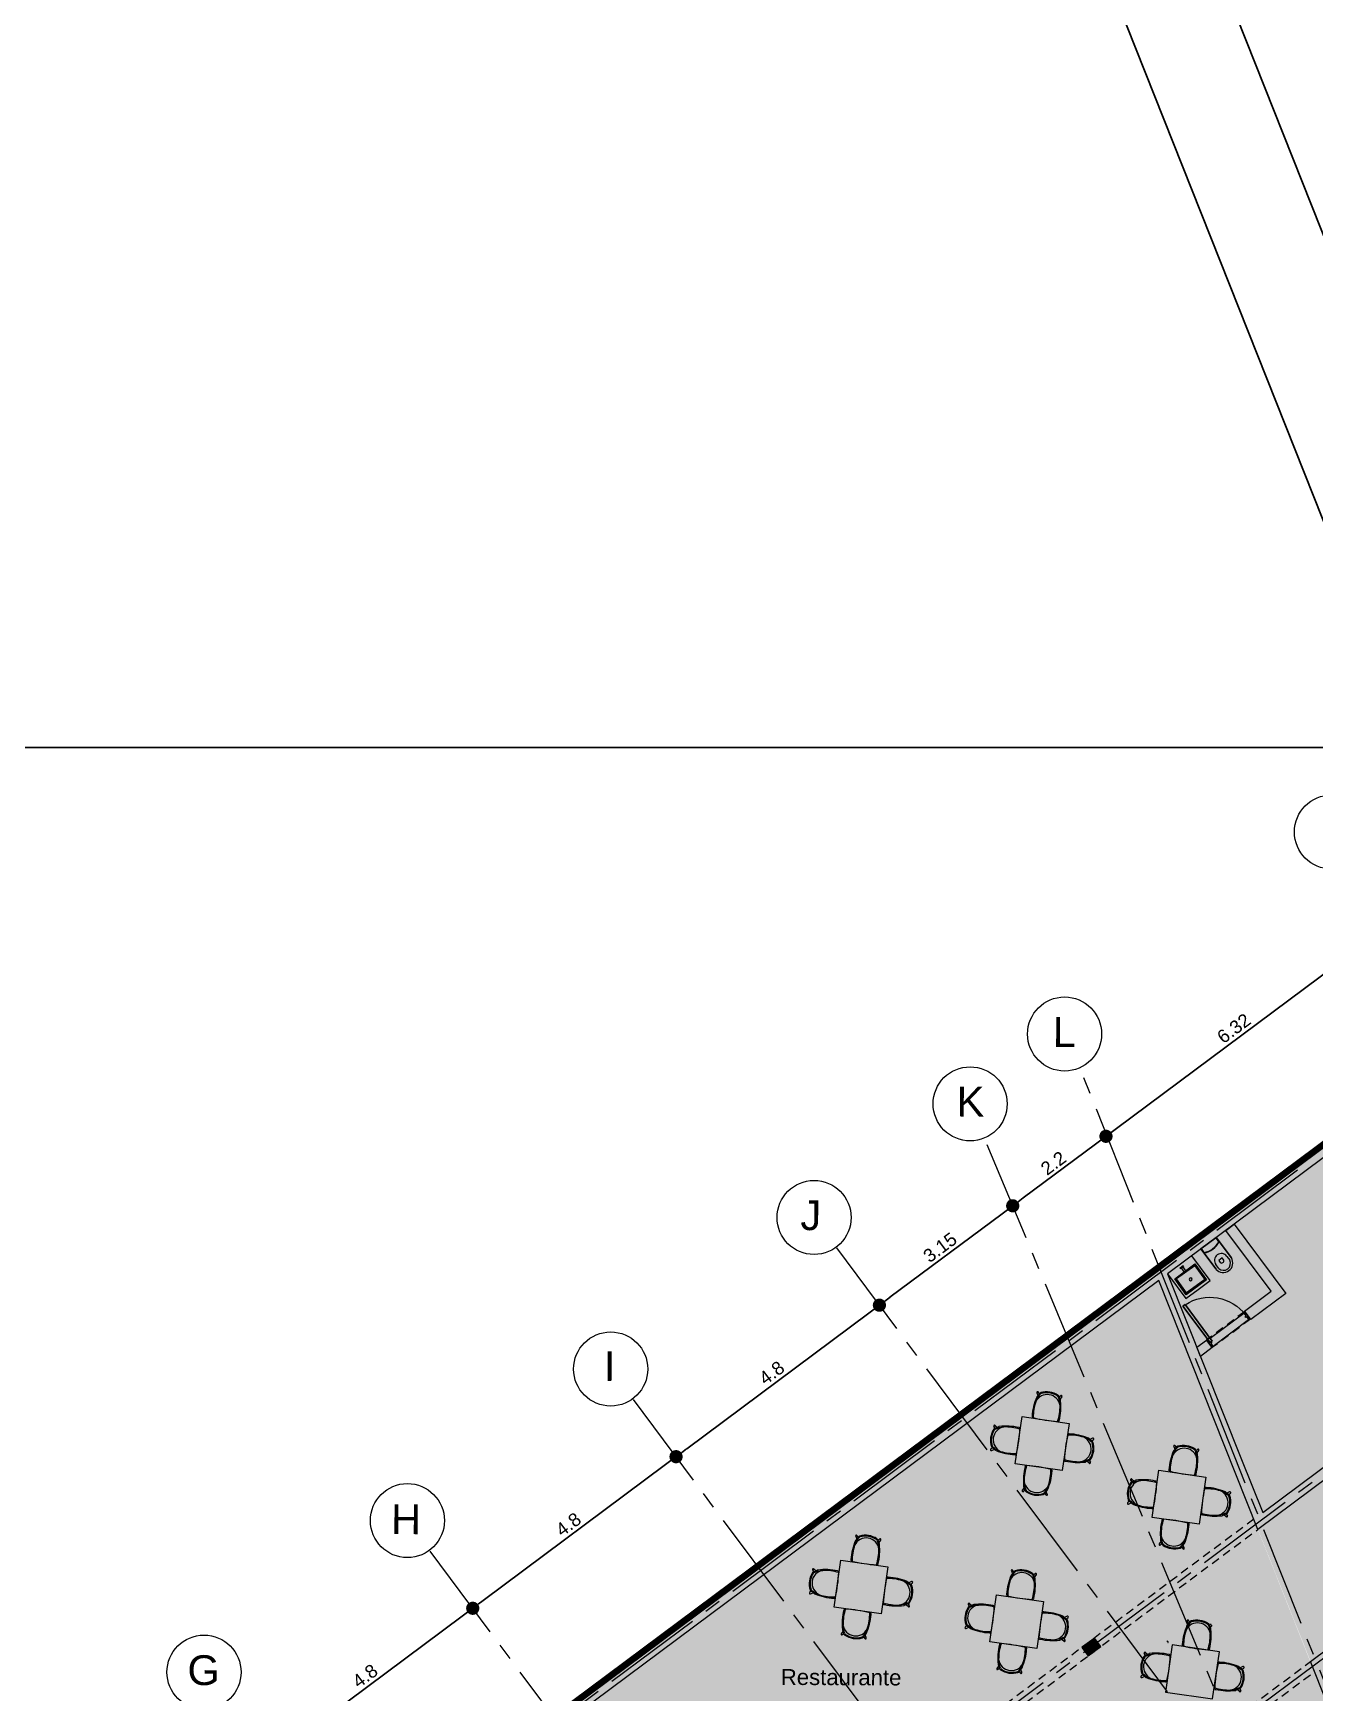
# Model space of a CAD drawing. Header units: metres. Extents: x -466 to 1322, y -1072 to 50.
# Drawn here: x 22.43 to 46.68, y -179.48 to -148.07 of the extents above; entities that cross this region are included whole.
import ezdxf

# ---------------------------------------------------------------- set-up
doc = ezdxf.new("R2010")
doc.units = ezdxf.units.M
for name, pattern in [('B1 P BAJA$0$HIDDEN', [9.525, 6.35, -3.175]), ('CENTER2', [28.575, 19.05, -3.175, 3.175, -3.175]), ('Hidden 1_16_', [0.002381, 0.001587, -0.00079375]), ('OCULTA2', [0.3, 0.2, -0.1])]:
    doc.linetypes.add(name, pattern=pattern)
for name, color, linetype, lineweight in [('A - Hatch muros', 4, 'Continuous', 0), ('A - MURO BAJO', 2, 'Continuous', 0), ('A - PROY', 250, 'B1 P BAJA$0$HIDDEN', 0), ('A - TXT 100 -1', 2, 'Continuous', 0), ('A-COTAS', 41, 'Continuous', 0), ('A-DOOR', 2, 'Continuous', 9), ('A-EJES', 61, 'CENTER2', 0), ('A-Fixt', 122, 'Continuous', 5), ('A-MUEBLES', 5, 'Continuous', 0), ('A-MURO INT', 4, 'Continuous', 0)]:
    doc.layers.add(name, color=color, linetype=linetype, lineweight=lineweight)
for name, color, linetype in [('A-PUERTA', 2, 'Continuous'), ('AKU_Poligono', 1, 'Continuous'), ('Poligono Fisico', 3, 'Continuous')]:
    doc.layers.add(name, color=color, linetype=linetype)
doc.layers.add('Hatch Exterior', color=7, linetype='Continuous', lineweight=0, true_color=0xa99b89)
doc.layers.add('Hatch Interior', color=7, linetype='Continuous', lineweight=0, true_color=0xaf6350)
doc.styles.get("Standard").update_dxf_attribs({"font": 'arial.ttf'})
doc.styles.add('Style-Arial', font='arial.ttf')
doc.dimstyles.new('ISO-25', dxfattribs={"dimscale": 0.1, "dimtxt": 2.5, "dimasz": 2.5, "dimexe": 1.25, "dimexo": 0.625, "dimtad": 1, "dimdsep": 46, "dimtxsty": 'Standard', "dimblk": 'DOT', "dimcen": 2.5, "dimadec": 0, "dimazin": 0, "dimtfac": 1, "dimtmove": 0, "dimatfit": 3, "dimfxl": 1, "dimarcsym": 0})

# ---------------------------------------------------------------- blocks, each defined once
blk = doc.blocks.new('_Dot')
at = {"color": 0, "linetype": 'ByBlock', "lineweight": -2}
blk.add_line((-0.5, 0), (-1, 0), dxfattribs=at)
at = {"color": 0, "linetype": 'ByBlock', "const_width": 0.5}
blk.add_lwpolyline([(-0.25, 0, 1), (0.25, 0, 1)], format="xyb", close=True, dxfattribs=at)
blk = doc.blocks.new('*D117')
at = {"layer": 'A-COTAS', "color": 0, "lineweight": -2, "transparency": 16777216}
for p, q in [((27.099, -180.603), (30.546, -178.033)), ((30.783, -177.932), (30.822, -177.984)), ((26.935, -180.801), (26.973, -180.852))]:
    blk.add_line(p, q, dxfattribs=at)
at = {"layer": 'Defpoints', "color": 0, "transparency": 16777216}
for p in [(30.746, -177.882), (30.747, -177.884), (26.897, -180.751)]:
    blk.add_point(p, dxfattribs=at)
at = {"layer": 'A-COTAS', "color": 0, "lineweight": -2, "transparency": 16777216, "xscale": 0.25, "yscale": 0.25, "zscale": 0.25}
for p, rotation in [((30.747, -177.884), 36.69961023290219), ((26.898, -180.752), 216.6996102329022)]:
    blk.add_blockref('_Dot', p, dxfattribs=dict(at, rotation=rotation))
at = {"layer": 'A-COTAS', "color": 0, "transparency": 16777216, "insert": (28.709, -179.165), "char_height": 0.25, "attachment_point": 5, "rotation": 36.6996}
blk.add_mtext('4.8', dxfattribs=at)
blk = doc.blocks.new('*D118')
at = {"layer": 'A-COTAS', "color": 0, "lineweight": -2, "transparency": 16777216}
for p, q in [((34.558, -174.965), (34.521, -174.915)), ((30.947, -177.734), (34.395, -175.164)), ((30.783, -177.932), (30.822, -177.984))]:
    blk.add_line(p, q, dxfattribs=at)
at = {"layer": 'Defpoints', "color": 0, "transparency": 16777216}
for p in [(34.595, -175.015), (34.595, -175.015), (30.746, -177.882)]:
    blk.add_point(p, dxfattribs=at)
at = {"layer": 'A-COTAS', "color": 0, "lineweight": -2, "transparency": 16777216, "xscale": 0.25, "yscale": 0.25, "zscale": 0.25}
for p, rotation in [((34.595, -175.015), 36.69961023290219), ((30.747, -177.884), 216.6996102329022)]:
    blk.add_blockref('_Dot', p, dxfattribs=dict(at, rotation=rotation))
at = {"layer": 'A-COTAS', "color": 0, "transparency": 16777216, "insert": (32.558, -176.297), "char_height": 0.25, "attachment_point": 5, "rotation": 36.6996}
blk.add_mtext('4.8', dxfattribs=at)
blk = doc.blocks.new('*D119')
at = {"layer": 'A-COTAS', "color": 0, "lineweight": -2, "transparency": 16777216}
for p, q in [((34.796, -174.866), (38.244, -172.296)), ((38.48, -172.195), (38.519, -172.247)), ((34.558, -174.965), (34.521, -174.915))]:
    blk.add_line(p, q, dxfattribs=at)
at = {"layer": 'Defpoints', "color": 0, "transparency": 16777216}
for p in [(38.443, -172.145), (38.444, -172.147), (34.595, -175.015)]:
    blk.add_point(p, dxfattribs=at)
at = {"layer": 'A-COTAS', "color": 0, "lineweight": -2, "transparency": 16777216, "xscale": 0.25, "yscale": 0.25, "zscale": 0.25}
for p, rotation in [((38.444, -172.147), 36.69961023290219), ((34.595, -175.015), 216.6996102329022)]:
    blk.add_blockref('_Dot', p, dxfattribs=dict(at, rotation=rotation))
at = {"layer": 'A-COTAS', "color": 0, "transparency": 16777216, "insert": (36.406, -173.428), "char_height": 0.25, "attachment_point": 5, "rotation": 36.6996}
blk.add_mtext('4.8', dxfattribs=at)
blk = doc.blocks.new('*D120')
at = {"layer": 'A-COTAS', "color": 0, "lineweight": -2, "transparency": 16777216}
for p, q in [((40.93, -170.216), (40.892, -170.166)), ((38.644, -171.997), (40.766, -170.415)), ((38.48, -172.195), (38.519, -172.247))]:
    blk.add_line(p, q, dxfattribs=at)
at = {"layer": 'Defpoints', "color": 0, "transparency": 16777216}
for p in [(40.967, -170.266), (40.967, -170.266), (38.443, -172.145)]:
    blk.add_point(p, dxfattribs=at)
at = {"layer": 'A-COTAS', "color": 0, "lineweight": -2, "transparency": 16777216, "xscale": 0.25, "yscale": 0.25, "zscale": 0.25}
for p, rotation in [((40.967, -170.266), 36.69961023290219), ((38.444, -172.147), 216.6996102329022)]:
    blk.add_blockref('_Dot', p, dxfattribs=dict(at, rotation=rotation))
at = {"layer": 'A-COTAS', "color": 0, "transparency": 16777216, "insert": (39.592, -171.054), "char_height": 0.25, "attachment_point": 5, "rotation": 36.6996}
blk.add_mtext('3.15', dxfattribs=at)
blk = doc.blocks.new('*D107')
at = {"layer": 'A-COTAS', "color": 0, "lineweight": -2, "transparency": 16777216}
for p, q in [((42.695, -168.9), (42.658, -168.85)), ((41.167, -170.117), (42.532, -169.1)), ((40.93, -170.216), (40.892, -170.166))]:
    blk.add_line(p, q, dxfattribs=at)
at = {"layer": 'Defpoints', "color": 0, "transparency": 16777216}
for p in [(42.732, -168.95), (42.732, -168.95), (40.967, -170.266)]:
    blk.add_point(p, dxfattribs=at)
at = {"layer": 'A-COTAS', "color": 0, "lineweight": -2, "transparency": 16777216, "xscale": 0.25, "yscale": 0.25, "zscale": 0.25}
for p, rotation in [((42.732, -168.95), 36.69961023290219), ((40.967, -170.266), 216.6996102329022)]:
    blk.add_blockref('_Dot', p, dxfattribs=dict(at, rotation=rotation))
at = {"layer": 'A-COTAS', "color": 0, "transparency": 16777216, "insert": (41.737, -169.457), "char_height": 0.25, "attachment_point": 5, "rotation": 36.6996}
blk.add_mtext('2.2', dxfattribs=at)
blk = doc.blocks.new('*D108')
at = {"layer": 'A-COTAS', "color": 0, "lineweight": -2, "transparency": 16777216}
for p, q in [((47.764, -165.122), (47.727, -165.072)), ((42.933, -168.801), (47.601, -165.321)), ((42.695, -168.9), (42.658, -168.85))]:
    blk.add_line(p, q, dxfattribs=at)
at = {"layer": 'Defpoints', "color": 0, "transparency": 16777216}
for p in [(47.802, -165.172), (47.802, -165.172), (42.732, -168.95)]:
    blk.add_point(p, dxfattribs=at)
at = {"layer": 'A-COTAS', "color": 0, "lineweight": -2, "transparency": 16777216, "xscale": 0.25, "yscale": 0.25, "zscale": 0.25}
for p, rotation in [((47.802, -165.172), 36.69961023290219), ((42.732, -168.95), 216.6996102329022)]:
    blk.add_blockref('_Dot', p, dxfattribs=dict(at, rotation=rotation))
at = {"layer": 'A-COTAS', "color": 0, "transparency": 16777216, "insert": (45.153, -166.908), "char_height": 0.25, "attachment_point": 5, "rotation": 36.6996}
blk.add_mtext('6.32', dxfattribs=at)
blk = doc.blocks.new('JVAS_Puerta - 0_90 X 2_10-V18-Planta Baja')
at = {"color": 0}
for p, q in [((-0.425, -0.0425), (-0.425, -0.9025)), ((-0.374, -0.0425), (-0.425, -0.0425)), ((-0.374, -0.9025), (-0.374, -0.0425)), ((-0.425, -0.9025), (-0.374, -0.9025))]:
    blk.add_line(p, q, dxfattribs=at)
at = {"layer": 'A - PROY', "color": 18, "linetype": 'Continuous', "ltscale": 100, "true_color": 0x000000}
blk.add_arc((-0.425, -0.0525), 0.85, 273.43981, 0, dxfattribs=at)
at = {"layer": 'A-DOOR', "color": 253, "linetype": 'Continuous', "ltscale": 100}
for p, q in [((-0.45, 0.0425), (0.45, 0.0425)), ((-0.374, -0.1075), (0.45, -0.1075))]:
    blk.add_line(p, q, dxfattribs=at)
at = {"layer": 'A-DOOR'}
for p, q in [((-0.425, 0.0425), (-0.45, 0.0425)), ((-0.45, 0.0425), (-0.45, -0.1075)), ((-0.425, -0.0225), (-0.425, 0.0425)), ((0.45, 0.0425), (0.425, 0.0425)), ((0.425, 0.0425), (0.425, -0.0225)), ((0.45, -0.1075), (0.45, 0.0425)), ((-0.45, -0.1075), (-0.425, -0.1075)), ((-0.4, -0.0225), (-0.425, -0.0225)), ((-0.425, -0.1075), (-0.425, -0.0425)), ((-0.425, -0.0425), (-0.4, -0.0425)), ((-0.4, -0.0425), (-0.4, -0.0225)), ((0.425, -0.0225), (0.4, -0.0225)), ((0.4, -0.0225), (0.4, -0.0425)), ((0.4, -0.0425), (0.425, -0.0425)), ((0.425, -0.0425), (0.425, -0.1075)), ((0.425, -0.1075), (0.45, -0.1075))]:
    blk.add_line(p, q, dxfattribs=at)

msp = doc.modelspace()

# ---------------------------------------------------------------- hatches: boundary and pattern name
at = {"layer": 'A - Hatch muros', "transparency": 33554687}
h = msp.add_hatch(color=256, dxfattribs=at)
h.dxf.hatch_style = 1
h.paths.add_polyline_path([(50.66, -172.625), (45.609, -176.39), (43.733, -171.677), (28.642, -182.925), (31.571, -186.853), (30.684, -187.514), (30.565, -187.354), (31.291, -186.813), (28.482, -183.044), (8.494, -197.943), (8.291, -197.845), (48.887, -167.586), (49.155, -168.261), (48.969, -168.335), (48.797, -167.902), (43.899, -171.553), (45.295, -175.067), (45.699, -176.074), (50.583, -172.433), (50.399, -171.968), (50.584, -171.894), (52.102, -175.709), (51.917, -175.783), (51.732, -175.318), (46.847, -178.959), (48.172, -182.287), (53.641, -180.115), (53.456, -179.65), (53.641, -179.577), (53.9, -180.227), (54.085, -180.692), (53.899, -180.766), (53.715, -180.301), (48.246, -182.473), (48.848, -183.985), (49.947, -186.747), (55.415, -184.575), (55.23, -184.11), (55.417, -184.036), (55.86, -185.152), (55.674, -185.225), (55.489, -184.761), (50.021, -186.932), (50.624, -188.444), (51.279, -190.091), (56.746, -187.92), (56.562, -187.455), (56.749, -187.381), (57.007, -188.031), (51.26, -190.314), (51.167, -190.351), (50.437, -188.518), (46.605, -178.891), (51.655, -175.126)])
h = msp.add_hatch(color=256, dxfattribs=at)
h.dxf.hatch_style = 1
h.paths.add_polyline_path([(45.16, -170.613), (46.138, -171.924), (45.471, -172.421), (45.352, -172.261), (45.858, -171.883), (45, -170.732)])
at = {"layer": 'A-MURO INT', "transparency": 33554687}
h = msp.add_hatch(dxfattribs=at)
h.set_pattern_fill('ANGLE', color=256)
h.set_pattern_definition([(216.7, (50.705, -172.467), (4.1744, -5.6004), [5.08, -1.905]), (306.7, (50.705, -172.467), (5.6004, 4.1744), [5.08, -1.905])])
h.paths.add_polyline_path([(44.452, -172.944), (44.636, -172.806), (44.744, -172.951), (44.52, -173.117)])
h = msp.add_hatch(color=256, dxfattribs=at)
h.dxf.hatch_style = 1
h.paths.add_polyline_path([(42.633, -178.608), (42.514, -178.447), (42.273, -178.627), (42.393, -178.787)])
at = {"layer": 'Hatch Exterior', "transparency": 33554687}
h = msp.add_hatch(color=256, dxfattribs=at)
h.dxf.hatch_style = 1
h.paths.add_polyline_path([(9.712, -198.532), (27.181, -206.977), (29.401, -202.386), (51.053, -212.854), (52.925, -208.982), (26.328, -196.124), (45.643, -181.728), (47.493, -186.155), (48.758, -189.189), (52.21, -197.455), (57.239, -199.368), (59.568, -194.48), (53.769, -196.783), (53.69, -196.749), (51.89, -192.149), (57.722, -189.833), (59.568, -194.48), (60.683, -192.14), (50.464, -166.41), (48.887, -167.586), (57.007, -188.031), (51.152, -190.357), (45.606, -176.392), (17.738, -197.164), (15.527, -194.197)])
h.paths.add_polyline_path([(14.62, -194.874), (9.712, -198.532), (9.915, -198.63), (14.739, -195.034)])
h.paths.add_polyline_path([(22.859, -204.888), (24.992, -200.476), (29.133, -202.479), (27.001, -206.89), (26.96, -206.86), (27.043, -206.688), (27.268, -206.797), (29.401, -202.386), (24.899, -200.209), (22.679, -204.801)], flags=17)
edge = h.paths.add_edge_path(flags=16)
edge.add_arc((19.72, -199.99), 0.7, 36.6996, 118.5178, ccw=False)
edge.add_line((20.281, -199.571), (21.644, -198.555))
edge.add_arc((19.72, -199.99), 2.4, -235.6793, 36.6996, ccw=False)
edge.add_line((18.367, -198.008), (19.386, -199.375))
at = {"layer": 'Hatch Interior', "transparency": 33554687}
h = msp.add_hatch(color=256, dxfattribs=at)
h.dxf.hatch_style = 1
h.paths.add_polyline_path([(8.291, -197.845), (48.887, -167.586), (57.007, -188.031), (51.152, -190.357), (45.606, -176.392), (17.738, -197.164), (15.527, -194.197), (9.712, -198.532)])
h.paths.add_polyline_path([(29.401, -202.386), (27.181, -206.977), (48.833, -217.445), (51.053, -212.854)])
h.paths.add_polyline_path([(51.89, -192.149), (57.711, -189.837), (59.568, -194.48), (53.769, -196.783), (53.69, -196.749)])
h.paths.add_polyline_path([(18.147, -194.365), (16.543, -195.56), (15.527, -194.197), (15.367, -194.317), (17.458, -197.123), (13.264, -200.249), (13.467, -200.347), (17.738, -197.164), (16.662, -195.721), (18.266, -194.525), (19.342, -195.969), (21.466, -194.385), (21.347, -194.225), (19.222, -195.808), (17.25, -193.162), (20.177, -190.981), (22.268, -193.787), (22.348, -193.728), (20.257, -190.921), (23.103, -188.8), (25.075, -191.446), (23.032, -192.972), (23.152, -193.132), (29.323, -188.529), (29.203, -188.369), (25.236, -191.326), (23.144, -188.52), (17.131, -193.002)])
h.paths.add_polyline_path([(46.605, -178.891), (51.655, -175.126), (51.732, -175.318), (46.847, -178.959), (48.165, -182.29), (53.648, -180.112), (53.722, -180.298), (48.239, -182.476), (51.271, -190.094), (56.754, -187.917), (56.563, -187.455), (56.749, -187.381), (57.007, -188.031), (51.152, -190.357), (43.733, -171.677), (28.482, -183.044), (27.959, -183.434), (8.494, -197.943), (8.291, -197.845), (48.887, -167.586), (49.155, -168.261), (48.969, -168.335), (48.797, -167.902), (43.899, -171.553), (45.609, -176.39)], flags=16)
h.paths.add_polyline_path([(53.69, -196.749), (53.769, -196.783), (59.568, -194.48), (58.53, -191.869), (55.557, -193.05), (55.631, -193.235), (58.605, -192.054), (59.494, -194.294), (55.66, -195.816), (55.521, -195.872), (53.825, -196.545), (52.935, -194.306)], flags=17)
h.paths.add_polyline_path([(55.079, -190.884), (55.2, -190.838), (55.248, -190.815)], flags=16)
h.paths.add_polyline_path([(57.514, -189.917), (57.722, -189.833), (57.165, -190.054)])
h.paths.add_polyline_path([(52.414, -191.941), (51.89, -192.149), (51.89, -192.149)], flags=16)

# ---------------------------------------------------------------- linework, layer by layer
msp.add_lwpolyline([(-3.086, -161.589), (88.557, -161.589), (88.557, -223.859), (-3.086, -223.859)], close=True)
at = {"layer": 'A - Hatch muros'}
msp.add_line((45.221, -174.881), (45.295, -175.067), dxfattribs=at)
at = {"layer": 'A - MURO BAJO'}
msp.add_lwpolyline([(43.899, -171.553), (44.246, -172.019), (44.475, -171.848), (44.704, -171.678), (44.357, -171.212)], dxfattribs=at)
at = {"layer": 'A - PROY', "color": 250, "linetype": 'Hidden 1_16_', "ltscale": 100}
for p, q in [((23.066, -196.435), (46.605, -178.891)), ((23.45, -196.399), (46.676, -179.087))]:
    msp.add_line(p, q, dxfattribs=at)
for points in [[(45.358, -172.269), (44.636, -172.806)], [(45.465, -172.413), (44.744, -172.951)], [(45.529, -176.2), (30.725, -187.234)], [(30.845, -187.395), (45.609, -176.39)]]:
    msp.add_lwpolyline(points, dxfattribs=at)
at = {"layer": 'A - TXT 100 -1'}
for centre in [(47, -163.19), (41.949, -167.014), (40.161, -168.336), (37.207, -170.487), (33.358, -173.355), (29.51, -176.224), (25.661, -179.093)]:
    msp.add_circle(centre, 0.701, dxfattribs=at)
at = {"layer": 'A-EJES', "ltscale": 0.1}
for p, q in [((53.823, -196.755), (42.237, -167.648)), ((52.233, -197.238), (40.431, -168.983)), ((46.36, -169.594), (4.656, -200.679)), ((45.606, -181.755), (37.626, -171.049)), ((50.705, -172.467), (9.661, -203.06)), ((41.757, -184.624), (33.777, -173.918)), ((51.776, -175.16), (12.503, -204.434)), ((37.909, -187.492), (29.929, -176.786))]:
    msp.add_line(p, q, dxfattribs=at)
at = {"layer": 'A-EJES'}
msp.add_line((45.221, -174.881), (45.295, -175.067), dxfattribs=at)
at = {"layer": 'A-Fixt'}
for p, q in [((44.53, -171.083), (44.818, -170.868)), ((44.818, -170.868), (44.674, -170.975)), ((44.81, -170.874), (44.864, -170.946)), ((44.818, -170.868), (45.105, -171.253)), ((44.875, -170.944), (44.818, -170.868)), ((44.674, -170.975), (44.53, -171.083)), ((44.816, -171.468), (44.53, -171.083)), ((44.53, -171.083), (44.586, -171.159)), ((44.591, -171.149), (44.538, -171.077)), ((44.586, -171.159), (44.816, -171.468)), ((45.105, -171.253), (44.875, -170.944)), ((44.033, -171.645), (44.417, -171.365)), ((44.414, -171.379), (44.047, -171.647)), ((44.411, -171.4), (44.067, -171.65)), ((44.135, -171.439), (44.133, -171.44)), ((44.133, -171.44), (44.135, -171.439)), ((44.143, -171.453), (44.133, -171.44)), ((44.135, -171.439), (44.191, -171.398)), ((44.145, -171.451), (44.143, -171.453)), ((44.143, -171.453), (44.145, -171.452)), ((44.145, -171.451), (44.2, -171.411)), ((44.212, -171.514), (44.159, -171.441)), ((44.184, -171.423), (44.237, -171.496)), ((44.191, -171.398), (44.2, -171.411)), ((44.414, -171.379), (44.411, -171.4)), ((44.411, -171.4), (44.603, -171.663)), ((44.623, -171.666), (44.414, -171.379)), ((44.417, -171.365), (44.637, -171.668)), ((44.865, -171.45), (44.812, -171.378)), ((44.93, -171.252), (44.866, -171.3)), ((44.866, -171.3), (44.896, -171.34)), ((44.96, -171.292), (44.93, -171.252)), ((45.02, -171.223), (45.074, -171.295)), ((44.253, -171.948), (44.033, -171.645)), ((44.067, -171.65), (44.047, -171.647)), ((44.047, -171.647), (44.255, -171.934)), ((44.259, -171.913), (44.067, -171.65)), ((44.637, -171.668), (44.253, -171.948)), ((44.255, -171.934), (44.623, -171.666)), ((44.603, -171.663), (44.259, -171.913)), ((44.255, -171.934), (44.259, -171.913))]:
    msp.add_line(p, q, dxfattribs=at)
for centre, radius, start, end in [((44.529, -170.781), 0.382, 278.6271, 334.7721), ((44.523, -170.773), 0.382, 280.3118, 333.0874), ((44.916, -171.3), 0.13, 36.6996, 216.6996), ((44.951, -171.348), 0.181, 221.6787, 31.7205), ((44.951, -171.348), 0.181, 221.6787, 31.7205), ((44.957, -171.355), 0.132, 226.2269, 27.1723), ((44.921, -171.307), 0.0417, 232.9598, 20.4394), ((44.335, -171.657), 0.0301, 36.0447, 216.0447), ((44.335, -171.657), 0.0301, 216.0447, 36.0447)]:
    msp.add_arc(centre, radius, start, end, dxfattribs=at)
at = {"layer": 'A-MUEBLES', "color": 5}
for p, q in [((41.442, -173.887), (41.403, -173.976)), ((41.425, -173.807), (41.445, -173.859)), ((41.472, -173.822), (41.448, -173.79)), ((41.845, -173.88), (41.878, -173.857)), ((41.854, -173.952), (41.864, -174.048)), ((41.894, -173.88), (41.859, -173.924)), ((41.014, -175.147), (41.144, -174.257)), ((41.144, -174.257), (42.034, -174.387)), ((40.634, -174.475), (40.61, -174.442)), ((40.633, -174.425), (40.677, -174.459)), ((40.705, -174.464), (40.801, -174.452)), ((42.034, -174.387), (41.904, -175.277)), ((42.4, -174.684), (42.31, -174.647)), ((40.583, -174.848), (40.551, -174.873)), ((40.569, -174.895), (40.621, -174.874)), ((40.649, -174.877), (40.738, -174.914)), ((42.48, -174.666), (42.427, -174.687)), ((42.465, -174.713), (42.497, -174.688)), ((44.033, -174.903), (43.994, -174.991)), ((44.016, -174.822), (44.036, -174.875)), ((44.063, -174.837), (44.039, -174.805)), ((44.435, -174.896), (44.469, -174.872)), ((44.444, -174.967), (44.455, -175.063)), ((44.485, -174.896), (44.45, -174.94)), ((41.904, -175.277), (41.014, -175.147)), ((42.344, -175.097), (42.248, -175.109)), ((42.416, -175.136), (42.371, -175.102)), ((42.415, -175.086), (42.439, -175.119)), ((43.605, -176.163), (43.735, -175.272)), ((43.735, -175.272), (44.625, -175.402)), ((41.193, -175.58), (41.183, -175.483)), ((41.605, -175.644), (41.644, -175.555)), ((43.225, -175.49), (43.201, -175.457)), ((43.223, -175.44), (43.268, -175.475)), ((43.296, -175.479), (43.392, -175.467)), ((44.625, -175.402), (44.495, -176.293)), ((41.153, -175.651), (41.188, -175.607)), ((41.202, -175.651), (41.169, -175.674)), ((41.574, -175.709), (41.599, -175.742)), ((41.622, -175.724), (41.602, -175.672)), ((43.174, -175.863), (43.142, -175.889)), ((43.16, -175.911), (43.212, -175.89)), ((43.24, -175.892), (43.329, -175.93)), ((44.99, -175.699), (44.901, -175.662)), ((45.07, -175.681), (45.018, -175.702)), ((45.056, -175.728), (45.088, -175.703)), ((44.495, -176.293), (43.605, -176.163)), ((44.935, -176.112), (44.838, -176.125)), ((45.007, -176.151), (44.962, -176.117)), ((45.006, -176.102), (45.03, -176.135)), ((37.997, -176.522), (38.017, -176.574)), ((38.044, -176.537), (38.019, -176.504)), ((43.784, -176.595), (43.774, -176.499)), ((38.013, -176.602), (37.974, -176.691)), ((38.416, -176.595), (38.449, -176.572)), ((38.425, -176.666), (38.435, -176.763)), ((38.466, -176.595), (38.43, -176.639)), ((43.744, -176.666), (43.779, -176.622)), ((43.793, -176.666), (43.76, -176.69)), ((44.165, -176.725), (44.19, -176.757)), ((44.213, -176.74), (44.192, -176.687)), ((44.196, -176.659), (44.235, -176.571)), ((37.205, -177.189), (37.181, -177.156)), ((37.204, -177.14), (37.249, -177.174)), ((37.276, -177.179), (37.372, -177.167)), ((37.585, -177.862), (37.715, -176.972)), ((37.715, -176.972), (38.606, -177.101)), ((38.606, -177.101), (38.476, -177.992)), ((40.99, -177.192), (40.965, -177.16)), ((38.971, -177.399), (38.882, -177.362)), ((39.051, -177.38), (38.999, -177.402)), ((39.037, -177.428), (39.069, -177.402)), ((40.959, -177.257), (40.92, -177.346)), ((40.942, -177.177), (40.963, -177.229)), ((41.362, -177.25), (41.395, -177.227)), ((41.371, -177.322), (41.381, -177.418)), ((41.411, -177.25), (41.376, -177.294)), ((37.155, -177.563), (37.123, -177.588)), ((37.14, -177.61), (37.193, -177.589)), ((37.22, -177.592), (37.31, -177.629)), ((38.986, -177.801), (39.01, -177.834)), ((40.15, -177.795), (40.194, -177.829)), ((40.531, -178.517), (40.661, -177.627)), ((40.661, -177.627), (41.551, -177.757)), ((41.551, -177.757), (41.422, -178.647)), ((38.476, -177.992), (37.585, -177.862)), ((38.915, -177.812), (38.819, -177.824)), ((38.987, -177.851), (38.943, -177.816)), ((40.151, -177.845), (40.127, -177.812)), ((40.222, -177.834), (40.318, -177.822)), ((41.917, -178.054), (41.827, -178.017)), ((41.997, -178.036), (41.945, -178.057)), ((41.983, -178.083), (42.014, -178.058)), ((44.316, -178.144), (44.292, -178.112)), ((37.724, -178.366), (37.759, -178.322)), ((37.774, -178.366), (37.74, -178.389)), ((37.765, -178.294), (37.754, -178.198)), ((38.146, -178.424), (38.171, -178.456)), ((38.193, -178.439), (38.173, -178.387)), ((38.176, -178.359), (38.215, -178.27)), ((40.1, -178.218), (40.069, -178.243)), ((40.086, -178.265), (40.138, -178.244)), ((40.166, -178.247), (40.256, -178.284)), ((44.286, -178.209), (44.247, -178.298)), ((44.269, -178.129), (44.289, -178.182)), ((44.689, -178.203), (44.722, -178.179)), ((44.698, -178.274), (44.708, -178.37)), ((44.738, -178.202), (44.703, -178.246)), ((41.422, -178.647), (40.531, -178.517)), ((41.861, -178.467), (41.765, -178.479)), ((41.933, -178.506), (41.889, -178.472)), ((41.932, -178.456), (41.956, -178.489)), ((43.479, -178.772), (43.456, -178.739)), ((43.478, -178.722), (43.523, -178.756)), ((43.988, -178.579), (43.858, -179.47)), ((44.878, -178.709), (43.988, -178.579)), ((44.748, -179.599), (44.878, -178.709)), ((40.67, -179.021), (40.705, -178.977)), ((40.72, -179.021), (40.686, -179.044)), ((40.711, -178.95), (40.7, -178.853)), ((41.139, -179.094), (41.119, -179.042)), ((41.122, -179.014), (41.161, -178.925)), ((43.551, -178.761), (43.647, -178.749)), ((45.243, -179.006), (45.154, -178.969)), ((45.324, -178.988), (45.271, -179.009)), ((45.309, -179.035), (45.341, -179.01)), ((41.092, -179.079), (41.116, -179.112)), ((43.429, -179.145), (43.397, -179.17)), ((43.415, -179.193), (43.467, -179.171)), ((43.495, -179.174), (43.584, -179.211)), ((43.858, -179.47), (44.748, -179.599)), ((45.188, -179.419), (45.092, -179.431)), ((45.26, -179.458), (45.215, -179.424)), ((45.259, -179.409), (45.283, -179.442))]:
    msp.add_line(p, q, dxfattribs=at)
for centre, radius, start, end in [((42.384, -174.315), 1.053, 156.1119, 176.3177), ((42.308, -174.271), 0.952, 161.939, 180.263), ((41.622, -174.082), 0.244, 8.0759, 154.126), ((41.622, -174.082), 0.244, 8.0759, 154.126), ((41.46, -173.906), 0.0425, 133.2522, 156.1119), ((41.436, -173.798), 0.0141, 37.1157, 217.4292), ((41.268, -173.703), 0.236, 313.2522, 329.863), ((41.268, -173.703), 0.253, 313.2522, 329.863), ((41.51, -173.843), 0.0425, 106.1918, 149.863), ((41.51, -173.843), 0.0255, 106.1918, 149.863), ((41.607, -174.179), 0.392, 56.0102, 106.1918), ((41.607, -174.179), 0.375, 56.0102, 106.1918), ((41.803, -173.889), 0.0255, 12.3389, 56.0102), ((41.803, -173.889), 0.0425, 12.3389, 56.0102), ((42.075, -173.829), 0.253, 192.3389, 208.9497), ((42.075, -173.829), 0.236, 192.3389, 208.9497), ((40.826, -174.071), 1.053, 345.8843, 6.09), ((41.831, -173.964), 0.0425, 6.09, 28.9497), ((41.886, -173.869), 0.0141, 304.7727, 125.0862), ((41.354, -174.254), 0.022, 164.0427, 275.7599), ((41.97, -171.854), 2.499, 255.7124, 266.4895), ((40.911, -174.052), 0.952, 341.939, 0.263), ((41.826, -174.328), 0.022, 246.442, 358.1592), ((40.937, -174.706), 0.392, 147.2075, 197.3891), ((40.937, -174.706), 0.375, 147.2075, 197.3891), ((40.84, -174.693), 0.244, 99.2732, 245.3233), ((40.84, -174.693), 0.244, 99.2732, 245.3233), ((40.621, -174.433), 0.0141, 35.97, 216.2835), ((40.643, -174.516), 0.0425, 103.5362, 147.2075), ((40.643, -174.516), 0.0255, 103.5362, 147.2075), ((40.578, -174.245), 0.236, 283.5362, 300.147), ((40.578, -174.245), 0.253, 283.5362, 300.147), ((40.718, -174.486), 0.0425, 97.2873, 120.147), ((40.846, -175.489), 1.053, 77.0816, 97.2873), ((40.825, -175.404), 0.952, 73.1363, 91.4603), ((38.605, -174.389), 2.499, 346.9097, 357.6868), ((41.081, -174.484), 0.022, 337.6393, 89.3565), ((44.443, -175.172), 2.499, 166.9097, 177.6868), ((42.031, -174.604), 0.022, 75.24, 186.9572), ((42.034, -175.558), 0.952, 73.1363, 91.4603), ((41.991, -175.635), 1.053, 67.3092, 87.515), ((42.208, -174.868), 0.244, 279.2732, 65.3233), ((40.56, -174.884), 0.0141, 128.313, 308.6265), ((40.603, -174.81), 0.0425, 197.3891, 241.0603), ((40.603, -174.81), 0.0255, 197.3891, 241.0603), ((40.468, -175.054), 0.236, 44.4495, 61.0603), ((40.468, -175.054), 0.253, 44.4495, 61.0603), ((40.667, -174.859), 0.0425, 224.4495, 247.3092), ((41.057, -173.926), 1.053, 247.3092, 267.515), ((41.015, -174.003), 0.952, 253.1363, 271.4603), ((41.017, -174.958), 0.022, 255.24, 6.9572), ((42.381, -174.702), 0.0425, 44.4495, 67.3092), ((42.58, -174.507), 0.253, 224.4495, 241.0603), ((42.58, -174.507), 0.236, 224.4495, 241.0603), ((42.112, -174.855), 0.375, 327.2075, 17.3891), ((42.112, -174.855), 0.392, 327.2075, 17.3891), ((42.445, -174.751), 0.0255, 17.3891, 61.0603), ((42.445, -174.751), 0.0425, 17.3891, 61.0603), ((42.488, -174.677), 0.0141, 308.313, 128.6265), ((44.975, -175.331), 1.053, 156.1119, 176.3177), ((44.213, -175.098), 0.244, 8.0759, 154.126), ((44.213, -175.098), 0.244, 8.0759, 154.126), ((44.05, -174.921), 0.0425, 133.2522, 156.1119), ((44.027, -174.814), 0.0141, 37.1157, 217.4292), ((43.859, -174.718), 0.236, 313.2522, 329.863), ((43.859, -174.718), 0.253, 313.2522, 329.863), ((44.1, -174.858), 0.0425, 106.1918, 149.863), ((44.1, -174.858), 0.0255, 106.1918, 149.863), ((44.198, -175.194), 0.392, 56.0102, 106.1918), ((44.198, -175.194), 0.375, 56.0102, 106.1918), ((44.394, -174.904), 0.0255, 12.3389, 56.0102), ((44.394, -174.904), 0.0425, 12.3389, 56.0102), ((44.666, -174.844), 0.253, 192.3389, 208.9497), ((44.666, -174.844), 0.236, 192.3389, 208.9497), ((44.422, -174.979), 0.0425, 6.09, 28.9497), ((44.477, -174.884), 0.0141, 304.7727, 125.0862), ((42.221, -175.46), 1.053, 165.8843, 186.09), ((42.135, -175.479), 0.952, 161.939, 180.263), ((41.221, -175.204), 0.022, 66.442, 178.1592), ((41.077, -177.678), 2.499, 75.7124, 86.4895), ((40.663, -175.216), 1.053, 336.1119, 356.3177), ((40.738, -175.26), 0.952, 341.939, 0.263), ((41.693, -175.278), 0.022, 344.0427, 95.7599), ((41.967, -175.077), 0.022, 157.6393, 269.3565), ((42.223, -174.157), 0.952, 253.1363, 271.4603), ((42.203, -174.072), 1.053, 257.0816, 277.2873), ((42.331, -175.075), 0.0425, 277.2873, 300.147), ((42.471, -175.316), 0.253, 103.5362, 120.147), ((42.471, -175.316), 0.236, 103.5362, 120.147), ((42.406, -175.045), 0.0255, 283.5362, 327.2075), ((42.406, -175.045), 0.0425, 283.5362, 327.2075), ((42.427, -175.128), 0.0141, 215.97, 36.2835), ((43.945, -175.269), 0.022, 164.0427, 275.7599), ((44.899, -175.286), 0.952, 161.939, 180.263), ((43.502, -175.068), 0.952, 341.939, 0.263), ((43.417, -175.087), 1.053, 345.8843, 6.09), ((41.216, -175.567), 0.0425, 186.09, 208.9497), ((40.972, -175.702), 0.236, 12.3389, 28.9497), ((41.425, -175.449), 0.244, 188.0759, 334.126), ((41.425, -175.449), 0.244, 188.0759, 334.126), ((40.972, -175.702), 0.253, 12.3389, 28.9497), ((43.528, -175.721), 0.392, 147.2075, 197.3891), ((43.528, -175.721), 0.375, 147.2075, 197.3891), ((43.431, -175.708), 0.244, 99.2732, 245.3233), ((43.431, -175.708), 0.244, 99.2732, 245.3233), ((43.212, -175.449), 0.0141, 35.97, 216.2835), ((43.234, -175.532), 0.0425, 103.5362, 147.2075), ((43.234, -175.532), 0.0255, 103.5362, 147.2075), ((43.168, -175.26), 0.236, 283.5362, 300.147), ((43.168, -175.26), 0.253, 283.5362, 300.147), ((43.309, -175.502), 0.0425, 97.2873, 120.147), ((43.437, -176.504), 1.053, 77.0816, 97.2873), ((43.416, -176.419), 0.952, 73.1363, 91.4603), ((41.196, -175.404), 2.499, 346.9097, 357.6868), ((43.672, -175.5), 0.022, 337.6393, 89.3565), ((44.561, -172.869), 2.499, 255.7124, 266.4895), ((44.417, -175.343), 0.022, 246.442, 358.1592), ((44.622, -175.619), 0.022, 75.24, 186.9572), ((44.582, -176.65), 1.053, 67.3092, 87.515), ((41.161, -175.663), 0.0141, 124.7727, 305.0862), ((41.244, -175.643), 0.0425, 192.3389, 236.0102), ((41.244, -175.643), 0.0255, 192.3389, 236.0102), ((41.44, -175.353), 0.392, 236.0102, 286.1918), ((41.44, -175.353), 0.375, 236.0102, 286.1918), ((41.537, -175.689), 0.0255, 286.1918, 329.863), ((41.537, -175.689), 0.0425, 286.1918, 329.863), ((41.778, -175.829), 0.253, 133.2522, 149.863), ((41.778, -175.829), 0.236, 133.2522, 149.863), ((41.61, -175.733), 0.0141, 217.1157, 37.4292), ((41.587, -175.625), 0.0425, 313.2522, 336.1119), ((43.151, -175.9), 0.0141, 128.313, 308.6265), ((43.194, -175.826), 0.0425, 197.3891, 241.0603), ((43.194, -175.826), 0.0255, 197.3891, 241.0603), ((43.059, -176.07), 0.236, 44.4495, 61.0603), ((43.059, -176.07), 0.253, 44.4495, 61.0603), ((43.258, -175.874), 0.0425, 224.4495, 247.3092), ((43.648, -174.942), 1.053, 247.3092, 267.515), ((47.034, -176.187), 2.499, 166.9097, 177.6868), ((44.625, -176.574), 0.952, 73.1363, 91.4603), ((44.799, -175.884), 0.244, 279.2732, 65.3233), ((44.972, -175.717), 0.0425, 44.4495, 67.3092), ((45.171, -175.522), 0.253, 224.4495, 241.0603), ((45.171, -175.522), 0.236, 224.4495, 241.0603), ((44.702, -175.871), 0.375, 327.2075, 17.3891), ((44.702, -175.871), 0.392, 327.2075, 17.3891), ((45.036, -175.766), 0.0255, 17.3891, 61.0603), ((45.036, -175.766), 0.0425, 17.3891, 61.0603), ((45.079, -175.692), 0.0141, 308.313, 128.6265), ((43.606, -175.018), 0.952, 253.1363, 271.4603), ((43.608, -175.973), 0.022, 255.24, 6.9572), ((44.812, -176.475), 1.053, 165.8843, 186.09), ((44.726, -176.494), 0.952, 161.939, 180.263), ((43.812, -176.219), 0.022, 66.442, 178.1592), ((43.668, -178.693), 2.499, 75.7124, 86.4895), ((44.558, -176.092), 0.022, 157.6393, 269.3565), ((44.814, -175.172), 0.952, 253.1363, 271.4603), ((44.794, -175.087), 1.053, 257.0816, 277.2873), ((44.922, -176.09), 0.0425, 277.2873, 300.147), ((45.062, -176.331), 0.253, 103.5362, 120.147), ((45.062, -176.331), 0.236, 103.5362, 120.147), ((44.997, -176.06), 0.0255, 283.5362, 327.2075), ((44.997, -176.06), 0.0425, 283.5362, 327.2075), ((45.018, -176.143), 0.0141, 215.97, 36.2835), ((38.008, -176.513), 0.0141, 37.1157, 217.4292), ((37.84, -176.417), 0.236, 313.2522, 329.863), ((37.84, -176.417), 0.253, 313.2522, 329.863), ((38.081, -176.557), 0.0425, 106.1918, 149.863), ((38.081, -176.557), 0.0255, 106.1918, 149.863), ((38.179, -176.894), 0.392, 56.0102, 106.1918), ((38.179, -176.894), 0.375, 56.0102, 106.1918), ((44.015, -176.464), 0.244, 188.0759, 334.126), ((44.015, -176.464), 0.244, 188.0759, 334.126), ((43.254, -176.231), 1.053, 336.1119, 356.3177), ((43.329, -176.276), 0.952, 341.939, 0.263), ((44.284, -176.293), 0.022, 344.0427, 95.7599), ((38.955, -177.03), 1.053, 156.1119, 176.3177), ((38.88, -176.986), 0.952, 161.939, 180.263), ((38.194, -176.797), 0.244, 8.0759, 154.126), ((38.194, -176.797), 0.244, 8.0759, 154.126), ((38.031, -176.621), 0.0425, 133.2522, 156.1119), ((38.374, -176.603), 0.0255, 12.3389, 56.0102), ((37.483, -176.767), 0.952, 341.939, 0.263), ((38.374, -176.603), 0.0425, 12.3389, 56.0102), ((38.647, -176.544), 0.253, 192.3389, 208.9497), ((38.647, -176.544), 0.236, 192.3389, 208.9497), ((37.397, -176.786), 1.053, 345.8843, 6.09), ((38.403, -176.679), 0.0425, 6.09, 28.9497), ((38.458, -176.583), 0.0141, 304.7727, 125.0862), ((43.752, -176.678), 0.0141, 124.7727, 305.0862), ((43.806, -176.583), 0.0425, 186.09, 208.9497), ((43.562, -176.718), 0.236, 12.3389, 28.9497), ((43.562, -176.718), 0.253, 12.3389, 28.9497), ((43.835, -176.658), 0.0425, 192.3389, 236.0102), ((43.835, -176.658), 0.0255, 192.3389, 236.0102), ((44.031, -176.368), 0.392, 236.0102, 286.1918), ((44.031, -176.368), 0.375, 236.0102, 286.1918), ((44.128, -176.704), 0.0255, 286.1918, 329.863), ((44.128, -176.704), 0.0425, 286.1918, 329.863), ((44.369, -176.844), 0.253, 133.2522, 149.863), ((44.369, -176.844), 0.236, 133.2522, 149.863), ((44.201, -176.748), 0.0141, 217.1157, 37.4292), ((44.178, -176.641), 0.0425, 313.2522, 336.1119), ((37.412, -177.407), 0.244, 99.2732, 245.3233), ((37.412, -177.407), 0.244, 99.2732, 245.3233), ((37.193, -177.148), 0.0141, 35.97, 216.2835), ((37.149, -176.96), 0.236, 283.5362, 300.147), ((37.289, -177.201), 0.0425, 97.2873, 120.147), ((37.417, -178.204), 1.053, 77.0816, 97.2873), ((37.397, -178.119), 0.952, 73.1363, 91.4603), ((37.925, -176.968), 0.022, 164.0427, 275.7599), ((38.541, -174.568), 2.499, 255.7124, 266.4895), ((38.397, -177.042), 0.022, 246.442, 358.1592), ((40.954, -177.168), 0.0141, 37.1157, 217.4292), ((41.027, -177.213), 0.0425, 106.1918, 149.863), ((41.124, -177.549), 0.392, 56.0102, 106.1918), ((41.124, -177.549), 0.375, 56.0102, 106.1918), ((37.508, -177.42), 0.392, 147.2075, 197.3891), ((37.508, -177.42), 0.375, 147.2075, 197.3891), ((37.214, -177.231), 0.0425, 103.5362, 147.2075), ((37.214, -177.231), 0.0255, 103.5362, 147.2075), ((37.149, -176.96), 0.253, 283.5362, 300.147), ((35.177, -177.104), 2.499, 346.9097, 357.6868), ((37.653, -177.199), 0.022, 337.6393, 89.3565), ((41.015, -177.887), 2.499, 166.9097, 177.6868), ((38.603, -177.318), 0.022, 75.24, 186.9572), ((38.605, -178.273), 0.952, 73.1363, 91.4603), ((38.563, -178.349), 1.053, 67.3092, 87.515), ((38.78, -177.583), 0.244, 279.2732, 65.3233), ((38.78, -177.583), 0.244, 279.2732, 65.3233), ((38.953, -177.417), 0.0425, 44.4495, 67.3092), ((39.152, -177.221), 0.253, 224.4495, 241.0603), ((39.152, -177.221), 0.236, 224.4495, 241.0603), ((38.683, -177.57), 0.375, 327.2075, 17.3891), ((38.683, -177.57), 0.392, 327.2075, 17.3891), ((39.017, -177.466), 0.0255, 17.3891, 61.0603), ((39.017, -177.466), 0.0425, 17.3891, 61.0603), ((39.06, -177.391), 0.0141, 308.313, 128.6265), ((41.901, -177.685), 1.053, 156.1119, 176.3177), ((41.826, -177.641), 0.952, 161.939, 180.263), ((41.14, -177.452), 0.244, 8.0759, 154.126), ((41.14, -177.452), 0.244, 8.0759, 154.126), ((40.977, -177.276), 0.0425, 133.2522, 156.1119), ((40.786, -177.073), 0.236, 313.2522, 329.863), ((40.786, -177.073), 0.253, 313.2522, 329.863), ((41.027, -177.213), 0.0255, 106.1918, 149.863), ((41.32, -177.259), 0.0255, 12.3389, 56.0102), ((40.429, -177.422), 0.952, 341.939, 0.263), ((41.32, -177.259), 0.0425, 12.3389, 56.0102), ((41.593, -177.199), 0.253, 192.3389, 208.9497), ((41.593, -177.199), 0.236, 192.3389, 208.9497), ((40.343, -177.441), 1.053, 345.8843, 6.09), ((41.348, -177.334), 0.0425, 6.09, 28.9497), ((41.403, -177.239), 0.0141, 304.7727, 125.0862), ((37.132, -177.599), 0.0141, 128.313, 308.6265), ((37.174, -177.525), 0.0425, 197.3891, 241.0603), ((37.174, -177.525), 0.0255, 197.3891, 241.0603), ((37.04, -177.769), 0.236, 44.4495, 61.0603), ((37.04, -177.769), 0.253, 44.4495, 61.0603), ((37.239, -177.574), 0.0425, 224.4495, 247.3092), ((37.629, -176.641), 1.053, 247.3092, 267.515), ((37.586, -176.718), 0.952, 253.1363, 271.4603), ((37.589, -177.672), 0.022, 255.24, 6.9572), ((38.539, -177.792), 0.022, 157.6393, 269.3565), ((38.795, -176.872), 0.952, 253.1363, 271.4603), ((39.042, -178.031), 0.253, 103.5362, 120.147), ((39.042, -178.031), 0.236, 103.5362, 120.147), ((38.977, -177.76), 0.0255, 283.5362, 327.2075), ((38.977, -177.76), 0.0425, 283.5362, 327.2075), ((40.138, -177.803), 0.0141, 35.97, 216.2835), ((40.871, -177.624), 0.022, 164.0427, 275.7599), ((41.487, -175.224), 2.499, 255.7124, 266.4895), ((41.343, -177.697), 0.022, 246.442, 358.1592), ((38.792, -178.175), 1.053, 165.8843, 186.09), ((38.707, -178.194), 0.952, 161.939, 180.263), ((37.793, -177.919), 0.022, 66.442, 178.1592), ((37.648, -180.392), 2.499, 75.7124, 86.4895), ((37.234, -177.931), 1.053, 336.1119, 356.3177), ((37.31, -177.975), 0.952, 341.939, 0.263), ((38.265, -177.992), 0.022, 344.0427, 95.7599), ((38.774, -176.787), 1.053, 257.0816, 277.2873), ((38.902, -177.79), 0.0425, 277.2873, 300.147), ((38.999, -177.843), 0.0141, 215.97, 36.2835), ((40.454, -178.076), 0.392, 147.2075, 197.3891), ((40.454, -178.076), 0.375, 147.2075, 197.3891), ((40.357, -178.063), 0.244, 99.2732, 245.3233), ((40.357, -178.063), 0.244, 99.2732, 245.3233), ((40.16, -177.886), 0.0425, 103.5362, 147.2075), ((40.16, -177.886), 0.0255, 103.5362, 147.2075), ((40.095, -177.615), 0.236, 283.5362, 300.147), ((40.095, -177.615), 0.253, 283.5362, 300.147), ((40.235, -177.856), 0.0425, 97.2873, 120.147), ((40.363, -178.859), 1.053, 77.0816, 97.2873), ((40.342, -178.774), 0.952, 73.1363, 91.4603), ((38.122, -177.759), 2.499, 346.9097, 357.6868), ((40.598, -177.854), 0.022, 337.6393, 89.3565), ((43.961, -178.542), 2.499, 166.9097, 177.6868), ((41.549, -177.973), 0.022, 75.24, 186.9572), ((41.551, -178.928), 0.952, 73.1363, 91.4603), ((41.509, -179.005), 1.053, 67.3092, 87.515), ((41.726, -178.238), 0.244, 279.2732, 65.3233), ((41.726, -178.238), 0.244, 279.2732, 65.3233), ((41.899, -178.072), 0.0425, 44.4495, 67.3092), ((42.098, -177.877), 0.253, 224.4495, 241.0603), ((42.098, -177.877), 0.236, 224.4495, 241.0603), ((41.629, -178.225), 0.375, 327.2075, 17.3891), ((41.629, -178.225), 0.392, 327.2075, 17.3891), ((41.963, -178.121), 0.0255, 17.3891, 61.0603), ((41.963, -178.121), 0.0425, 17.3891, 61.0603), ((42.006, -178.047), 0.0141, 308.313, 128.6265), ((44.28, -178.12), 0.0141, 37.1157, 217.4292), ((44.451, -178.501), 0.392, 56.0102, 106.1918), ((37.732, -178.377), 0.0141, 124.7727, 305.0862), ((37.787, -178.282), 0.0425, 186.09, 208.9497), ((37.543, -178.417), 0.236, 12.3389, 28.9497), ((37.996, -178.164), 0.244, 188.0759, 334.126), ((37.996, -178.164), 0.244, 188.0759, 334.126), ((37.543, -178.417), 0.253, 12.3389, 28.9497), ((37.815, -178.357), 0.0425, 192.3389, 236.0102), ((37.815, -178.357), 0.0255, 192.3389, 236.0102), ((38.011, -178.067), 0.392, 236.0102, 286.1918), ((38.011, -178.067), 0.375, 236.0102, 286.1918), ((38.109, -178.403), 0.0255, 286.1918, 329.863), ((38.109, -178.403), 0.0425, 286.1918, 329.863), ((38.35, -178.543), 0.253, 133.2522, 149.863), ((38.35, -178.543), 0.236, 133.2522, 149.863), ((38.159, -178.34), 0.0425, 313.2522, 336.1119), ((40.077, -178.254), 0.0141, 128.313, 308.6265), ((40.12, -178.18), 0.0425, 197.3891, 241.0603), ((40.12, -178.18), 0.0255, 197.3891, 241.0603), ((39.985, -178.424), 0.236, 44.4495, 61.0603), ((39.985, -178.424), 0.253, 44.4495, 61.0603), ((40.184, -178.229), 0.0425, 224.4495, 247.3092), ((40.574, -177.296), 1.053, 247.3092, 267.515), ((40.532, -177.373), 0.952, 253.1363, 271.4603), ((40.534, -178.327), 0.022, 255.24, 6.9572), ((41.923, -178.415), 0.0255, 283.5362, 327.2075), ((45.228, -178.637), 1.053, 156.1119, 176.3177), ((45.152, -178.593), 0.952, 161.939, 180.263), ((44.466, -178.404), 0.244, 8.0759, 154.126), ((44.466, -178.404), 0.244, 8.0759, 154.126), ((44.303, -178.228), 0.0425, 133.2522, 156.1119), ((44.112, -178.025), 0.236, 313.2522, 329.863), ((44.112, -178.025), 0.253, 313.2522, 329.863), ((44.354, -178.165), 0.0425, 106.1918, 149.863), ((44.354, -178.165), 0.0255, 106.1918, 149.863), ((44.451, -178.501), 0.375, 56.0102, 106.1918), ((44.647, -178.211), 0.0255, 12.3389, 56.0102), ((43.755, -178.375), 0.952, 341.939, 0.263), ((44.647, -178.211), 0.0425, 12.3389, 56.0102), ((44.919, -178.151), 0.253, 192.3389, 208.9497), ((44.919, -178.151), 0.236, 192.3389, 208.9497), ((43.67, -178.393), 1.053, 345.8843, 6.09), ((44.675, -178.286), 0.0425, 6.09, 28.9497), ((38.182, -178.448), 0.0141, 217.1157, 37.4292), ((41.738, -178.83), 1.053, 165.8843, 186.09), ((41.653, -178.849), 0.952, 161.939, 180.263), ((40.738, -178.574), 0.022, 66.442, 178.1592), ((40.594, -181.048), 2.499, 75.7124, 86.4895), ((40.18, -178.586), 1.053, 336.1119, 356.3177), ((40.256, -178.63), 0.952, 341.939, 0.263), ((41.21, -178.648), 0.022, 344.0427, 95.7599), ((41.485, -178.447), 0.022, 157.6393, 269.3565), ((41.741, -177.527), 0.952, 253.1363, 271.4603), ((41.72, -177.442), 1.053, 257.0816, 277.2873), ((41.848, -178.445), 0.0425, 277.2873, 300.147), ((41.988, -178.686), 0.253, 103.5362, 120.147), ((41.988, -178.686), 0.236, 103.5362, 120.147), ((41.923, -178.415), 0.0425, 283.5362, 327.2075), ((41.945, -178.498), 0.0141, 215.97, 36.2835), ((43.467, -178.73), 0.0141, 35.97, 216.2835), ((43.563, -178.783), 0.0425, 97.2873, 120.147), ((43.692, -179.786), 1.053, 77.0816, 97.2873), ((43.894, -178.523), 0.0141, 304.7727, 125.0862), ((44.198, -178.576), 0.022, 164.0427, 275.7599), ((44.814, -176.176), 2.499, 255.7124, 266.4895), ((44.67, -178.65), 0.022, 246.442, 358.1592), ((40.678, -179.033), 0.0141, 124.7727, 305.0862), ((40.733, -178.937), 0.0425, 186.09, 208.9497), ((40.489, -179.072), 0.236, 12.3389, 28.9497), ((40.942, -178.819), 0.244, 188.0759, 334.126), ((40.942, -178.819), 0.244, 188.0759, 334.126), ((40.489, -179.072), 0.253, 12.3389, 28.9497), ((40.761, -179.013), 0.0425, 192.3389, 236.0102), ((40.761, -179.013), 0.0255, 192.3389, 236.0102), ((40.957, -178.722), 0.392, 236.0102, 286.1918), ((40.957, -178.722), 0.375, 236.0102, 286.1918), ((41.296, -179.199), 0.253, 133.2522, 149.863), ((41.296, -179.199), 0.236, 133.2522, 149.863), ((41.105, -178.995), 0.0425, 313.2522, 336.1119), ((43.783, -179.003), 0.392, 147.2075, 197.3891), ((43.783, -179.003), 0.375, 147.2075, 197.3891), ((43.686, -178.99), 0.244, 99.2732, 245.3233), ((43.686, -178.99), 0.244, 99.2732, 245.3233), ((43.489, -178.813), 0.0425, 103.5362, 147.2075), ((43.489, -178.813), 0.0255, 103.5362, 147.2075), ((43.423, -178.542), 0.236, 283.5362, 300.147), ((43.423, -178.542), 0.253, 283.5362, 300.147), ((43.671, -179.701), 0.952, 73.1363, 91.4603), ((41.451, -178.686), 2.499, 346.9097, 357.6868), ((43.927, -178.781), 0.022, 337.6393, 89.3565), ((47.287, -179.494), 2.499, 166.9097, 177.6868), ((44.875, -178.926), 0.022, 75.24, 186.9572), ((44.878, -179.88), 0.952, 73.1363, 91.4603), ((44.835, -179.957), 1.053, 67.3092, 87.515), ((45.052, -179.191), 0.244, 279.2732, 65.3233), ((45.052, -179.191), 0.244, 279.2732, 65.3233), ((45.225, -179.024), 0.0425, 44.4495, 67.3092), ((45.424, -178.829), 0.253, 224.4495, 241.0603), ((45.424, -178.829), 0.236, 224.4495, 241.0603), ((45.289, -179.073), 0.0255, 17.3891, 61.0603), ((45.289, -179.073), 0.0425, 17.3891, 61.0603), ((45.332, -178.999), 0.0141, 308.313, 128.6265), ((41.054, -179.059), 0.0255, 286.1918, 329.863), ((41.054, -179.059), 0.0425, 286.1918, 329.863), ((41.128, -179.103), 0.0141, 217.1157, 37.4292), ((43.406, -179.181), 0.0141, 128.313, 308.6265), ((43.449, -179.107), 0.0425, 197.3891, 241.0603), ((43.449, -179.107), 0.0255, 197.3891, 241.0603), ((43.314, -179.351), 0.236, 44.4495, 61.0603), ((43.314, -179.351), 0.253, 44.4495, 61.0603), ((43.513, -179.156), 0.0425, 224.4495, 247.3092), ((43.903, -178.223), 1.053, 247.3092, 267.515), ((43.86, -178.3), 0.952, 253.1363, 271.4603), ((43.863, -179.255), 0.022, 255.24, 6.9572), ((44.956, -179.178), 0.375, 327.2075, 17.3891), ((44.956, -179.178), 0.392, 327.2075, 17.3891), ((44.811, -179.399), 0.022, 157.6393, 269.3565), ((45.067, -178.479), 0.952, 253.1363, 271.4603), ((45.047, -178.394), 1.053, 257.0816, 277.2873), ((45.175, -179.397), 0.0425, 277.2873, 300.147), ((45.315, -179.638), 0.253, 103.5362, 120.147), ((45.315, -179.638), 0.236, 103.5362, 120.147), ((45.25, -179.367), 0.0255, 283.5362, 327.2075), ((45.25, -179.367), 0.0425, 283.5362, 327.2075), ((45.271, -179.45), 0.0141, 215.97, 36.2835)]:
    msp.add_arc(centre, radius, start, end, dxfattribs=at)
at = {"layer": 'A-MURO INT'}
for points in [[(8.291, -197.845), (48.887, -167.586), (49.155, -168.261), (48.969, -168.335), (48.797, -167.902), (43.899, -171.553), (45.295, -175.067), (45.699, -176.074), (50.583, -172.433), (50.399, -171.968), (50.584, -171.894), (52.102, -175.709), (51.917, -175.783), (51.732, -175.318), (46.847, -178.959), (48.172, -182.287)], [(50.437, -188.518), (46.605, -178.891), (51.655, -175.126), (50.66, -172.625), (45.609, -176.39), (43.733, -171.677), (28.642, -182.925)], [(42.393, -178.787), (42.633, -178.608), (42.514, -178.447), (42.273, -178.627), (42.393, -178.787)]]:
    msp.add_lwpolyline(points, dxfattribs=at)
for points in [[(45.16, -170.613), (46.138, -171.924), (45.471, -172.421), (45.352, -172.261), (45.858, -171.883), (45, -170.732)], [(44.452, -172.944), (44.636, -172.806), (44.744, -172.951), (44.52, -173.117)]]:
    msp.add_lwpolyline(points, close=True, dxfattribs=at)
at = {"layer": 'AKU_Poligono'}
for points in [[(24.696, -101.525), (92.187, -271.466), (95.013, -292.582)], [(26.87, -101.582), (94.137, -270.957), (96.995, -292.317)]]:
    msp.add_lwpolyline(points, dxfattribs=at)
at = {"layer": 'Poligono Fisico', "color": 5, "linetype": 'OCULTA2', "const_width": 0.125}
msp.add_lwpolyline([(50.856, -218.239), (9.06, -197.271), (50.464, -166.41), (65.813, -205.058)], close=True, dxfattribs=at)

# ---------------------------------------------------------------- block references
at = {"layer": 'A-PUERTA', "xscale": -1, "rotation": 216.69961025298}
msp.add_blockref('JVAS_Puerta - 0_90 X 2_10-V18-Planta Baja', (45.07, -172.636), dxfattribs=at)

# ---------------------------------------------------------------- texts
at = {"layer": 'A - TXT 100 -1', "style": 'Style-Arial'}
for s, height, p in [('L', 0.564, (41.724, -167.258)), ('K', 0.564, (39.902, -168.575)), ('J', 0.564, (36.948, -170.725)), ('I', 0.564, (33.227, -173.581)), ('H', 0.564, (29.2, -176.479)), ('G', 0.564, (25.346, -179.336)), ('Restaurante', 0.3, (36.577, -179.334))]:
    msp.add_text(s, height=height, rotation=359.7227, dxfattribs=at).set_placement(p)

# ---------------------------------------------------------------- dimensions: what is measured, and where the dimension line sits
at = {"layer": 'A-COTAS'}
for base, p1, p2, picture, middle in [((47.802, -165.172), (42.732, -168.95), (47.802, -165.172), '*D108', (45.153, -166.908)), ((42.732, -168.95), (40.967, -170.266), (42.732, -168.95), '*D107', (41.737, -169.457)), ((40.967, -170.266), (38.443, -172.145), (40.967, -170.266), '*D120', (39.592, -171.054)), ((38.444, -172.147), (34.595, -175.015), (38.443, -172.145), '*D119', (36.406, -173.428)), ((34.595, -175.015), (30.746, -177.882), (34.595, -175.015), '*D118', (32.558, -176.297)), ((30.747, -177.884), (26.897, -180.751), (30.746, -177.882), '*D117', (28.709, -179.165))]:
    dim = msp.add_linear_dim(base=base, p1=p1, p2=p2, angle=36.6996, dimstyle='ISO-25', override={"dimtmove": 1}, dxfattribs=at)
    dim.commit()
    dim.dimension.update_dxf_attribs({"geometry": picture, "text_midpoint": middle})

doc.saveas('drawing.dxf')
